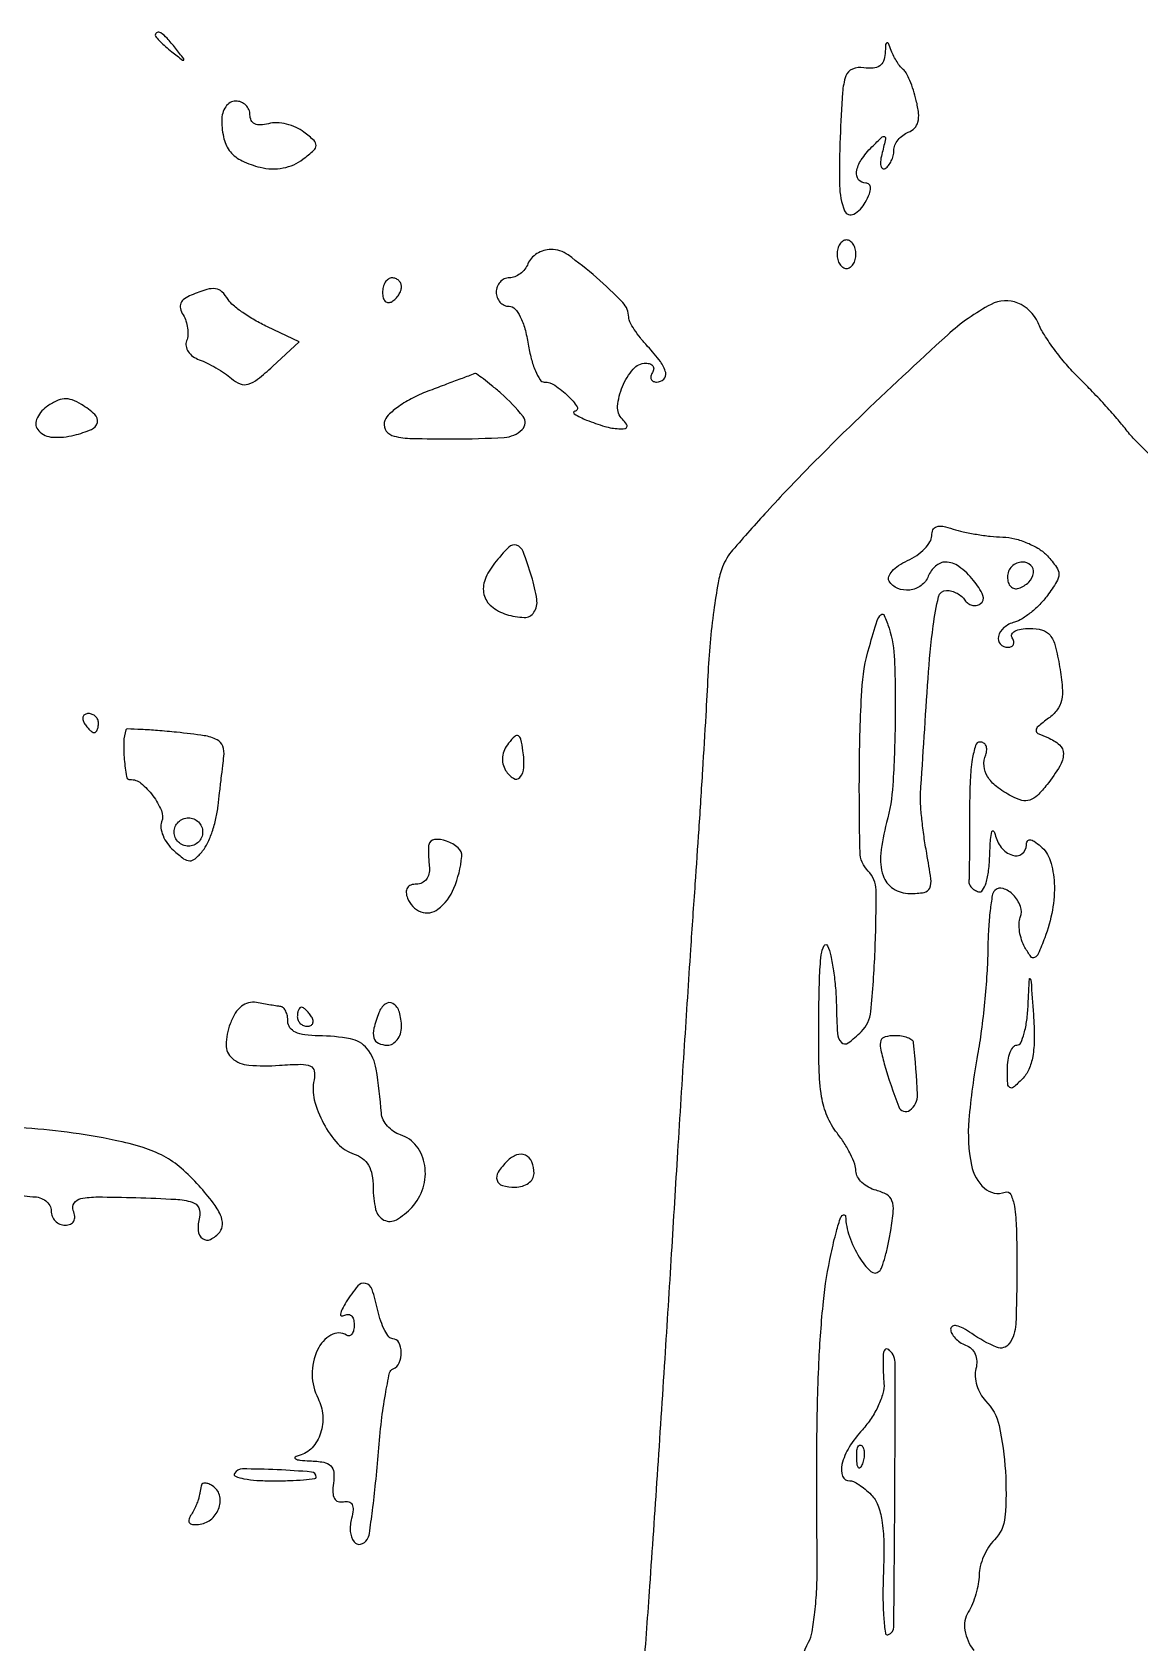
# Model space of a CAD drawing. Extents: x 0 to 5034, y 0 to 2560.
# Drawn here: x 1787 to 1904, y 575.9 to 745.9 of the extents above; entities that cross this region are included whole.
import ezdxf

# ---------------------------------------------------------------- set-up
doc = ezdxf.new("R2010")
doc.units = 0

msp = doc.modelspace()

# ---------------------------------------------------------------- linework, layer by layer
for points in [[(1800, 745.622445, 0.184603), (1800.08115, 745.410139, 0.013803), (1800.514062, 744.952641, 0.017649), (1801.079598, 744.425681, 0.012436), (1801.75, 743.872445, 0.001576), (1802.879507, 742.99236, 0.377591), (1803, 743, 0.377591), (1803.00764, 743.120493, 0.001576), (1802.127555, 744.25, 0.017685), (1801.23668, 745.306759, 0.065617), (1800.573889, 745.869516, 0.241985), (1800.193395, 745.90695, 0.307699)], [(1877.078947, 743.687142, -0.081171), (1876.911976, 742.886129, -0.154884), (1876.505222, 742.37777, -0.131833), (1875.826253, 742.147861, -0.051963), (1874.832104, 742.187142, 0.130507), (1873.623991, 742.046096, 0.220408), (1872.933961, 741.321762, 0.065792), (1872.58558, 739.565989, 0.005203), (1872.328213, 734.811422, 0.015878), (1872.267859, 729.74811, 0.087895), (1872.794029, 727.086521, 0.453261), (1873.760632, 726.734604, 0.14537), (1874.98501, 727.971992, 0.024783), (1875.415014, 728.881029, 0.092147), (1875.545581, 729.498113, 0.209767), (1875.400485, 729.8523, 0.194512), (1875.035184, 730, -0.228951), (1874.278201, 730.365799, -0.212588), (1874.062687, 731.20433, -0.105941), (1874.561797, 732.459538, -0.049167), (1875.680811, 733.821429, -0.005595), (1876.762959, 734.878215, -0.321699), (1877.023936, 734.914957, -0.342417), (1877.130079, 734.682518, -0.005961), (1876.77407, 733.24862, 0.029875), (1876.609949, 732.420056, 0.08077), (1876.625115, 731.822538, 0.211456), (1876.807928, 731.557225, 0.283299), (1877.093259, 731.557637, 0.08977), (1877.440423, 731.869971, 0.053221), (1877.733645, 732.345278, 0.051009), (1877.932744, 732.900189, 0.060714), (1878, 733.452028, -0.10148), (1878.113544, 734.005709, -0.066802), (1878.44784, 734.566014, -0.06333), (1878.941715, 735.047752, -0.070129), (1879.524563, 735.371052, 0.108323), (1880.187304, 735.807357, 0.132238), (1880.548387, 736.453147, 0.090606), (1880.610433, 737.389593, 0.031387), (1880.370591, 738.728041, 0.017915), (1880.059759, 739.825956, 0.021506), (1879.686901, 740.832612, 0.020808), (1879.306582, 741.641843, 0.117268), (1878.995972, 742, -0.070952), (1878.689201, 742.294252, -0.024966), (1878.336632, 742.79375, -0.024199), (1877.998666, 743.389079, -0.026059), (1877.728891, 744, 0.012355), (1877.422454, 744.748818, 0.424644), (1877.260565, 744.808741, 0.267409), (1877.13558, 744.625886, 0.008367)], [(1807.015313, 736.583333, 0.057797), (1807.251198, 734.672335, 0.114098), (1807.933877, 733.313256, 0.109507), (1809.166111, 732.357023, 0.05058), (1811.088313, 731.675501, 0.05209), (1812.297653, 731.510546, 0.054382), (1813.497048, 731.603299, 0.056007), (1814.616042, 731.946667, 0.062248), (1815.588313, 732.521529, 0.017272), (1816.736708, 733.47484, 0.203577), (1816.979473, 733.988174, 0.220714), (1816.768285, 734.495617, 0.020495), (1815.703524, 735.394227, 0.061247), (1814.871919, 735.890061, 0.046022), (1813.860915, 736.228835, 0.046915), (1812.833044, 736.371154, 0.075041), (1811.953524, 736.277595, -0.050563), (1811.107735, 736.145664, -0.126114), (1810.498742, 736.267342, -0.170128), (1810.133257, 736.632636, -0.11263), (1810, 737.216702, 0.102559), (1809.885303, 737.769992, 0.098706), (1809.559375, 738.24074, 0.097077), (1809.072535, 738.556158, 0.095625), (1808.5, 738.666667, 0.131624), (1807.914337, 738.509774, 0.107447), (1807.432533, 738.071997, 0.090672), (1807.118135, 737.401242, 0.066301)], [(1839.361626, 721.5, -0.074185), (1839.037471, 720.926569, -0.064359), (1838.545909, 720.440625, -0.06686), (1837.968559, 720.111903, -0.096313), (1837.393011, 720, 0.106859), (1836.86153, 719.885101, 0.099462), (1836.409197, 719.559375, 0.095925), (1836.105949, 719.07263, 0.091732), (1836, 718.5, 0.090307), (1836.104282, 717.927333, 0.095458), (1836.403081, 717.440625, 0.099704), (1836.84868, 717.11497, 0.108514), (1837.372192, 717, -0.211623), (1837.975853, 716.732525, -0.067755), (1838.54379, 715.904705, -0.049849), (1839.030895, 714.635274, -0.02706), (1839.384009, 713, 0.024305), (1839.706095, 711.467566, 0.036503), (1840.147006, 710.175, 0.04061), (1840.633063, 709.247909, 0.257137), (1841.083246, 709, -0.150493), (1842.181599, 708.661751, -0.040348), (1843.620675, 707.50245, -0.060718), (1844.545282, 706.383812, -0.56425), (1844.321429, 705.929715, 0.727198), (1844.252973, 705.634616, 0.039834), (1845.545881, 704.991435, 0.023758), (1847.480471, 704.319073, 0.059707), (1848.95, 704.070285, 0.038834), (1849.582166, 704.088746, 0.282983), (1849.811833, 704.266392, 0.258087), (1849.768072, 704.56762, 0.034009), (1849.328043, 705.071957, -0.221398), (1848.827237, 706.445494, -0.077831), (1849.341667, 708.534204, -0.07761), (1850.472162, 710.370895, -0.217899), (1851.809017, 710.992198, -0.081976), (1852.262819, 710.920069, -0.161705), (1852.551963, 710.703958, -0.183774), (1852.632843, 710.380226, -0.109157), (1852.5, 710, 0.082592), (1852.343488, 709.6179, 0.161196), (1852.3746, 709.29375, 0.182303), (1852.586039, 709.078288, 0.108972), (1852.940983, 709, 0.192328), (1853.705816, 709.305497, 0.270146), (1853.906375, 709.994983, 0.100766), (1853.349202, 711.161861, 0.025929), (1852, 712.769625, -0.01968), (1851.234332, 713.659218, -0.023479), (1850.5875, 714.556943, -0.023157), (1850.120604, 715.351778, -0.121798), (1850, 715.839529, 0.193563), (1849.375019, 717.393456, 0.022368), (1846.599465, 720.038222, 0.02382), (1843.587104, 722.419462, 0.156582), (1841.778777, 723, 0.07462), (1841.031759, 722.88789, 0.064458), (1840.309101, 722.559375, 0.066854), (1839.719104, 722.073506, 0.095783)], [(1872, 722.5, 0.064853), (1872.074694, 721.926543, 0.082425), (1872.29375, 721.440625, 0.098894), (1872.618646, 721.115568, 0.148195), (1873, 721, 0.148195), (1873.381354, 721.115568, 0.098894), (1873.70625, 721.440625, 0.082425), (1873.925306, 721.926543, 0.064853), (1874, 722.5, 0.064853), (1873.925306, 723.073457, 0.082425), (1873.70625, 723.559375, 0.098894), (1873.381354, 723.884432, 0.148195), (1873, 724, 0.148195), (1872.618646, 723.884432, 0.098894), (1872.29375, 723.559375, 0.082425), (1872.074694, 723.073457, 0.064853)], [(1824, 718.440983, 0.066118), (1824.073267, 717.889346, 0.138808), (1824.29375, 717.521475, 0.191142), (1824.620352, 717.392057, 0.139169), (1825, 717.5, 0.06081), (1825.382515, 717.806203, 0.051032), (1825.70625, 718.2129, 0.053229), (1825.926698, 718.653442, 0.089642), (1826, 719.059017, 0.105429), (1825.923444, 719.418051, 0.099231), (1825.70625, 719.723586, 0.096318), (1825.381732, 719.928382, 0.092995), (1825, 720, 0.153634), (1824.618621, 719.879982, 0.097988), (1824.29375, 719.542039, 0.080552), (1824.074545, 719.037096, 0.062283)], [(1803.786622, 718.179475, 0.060316), (1803.07365, 717.791573, 0.143136), (1802.703214, 717.32178, 0.157653), (1802.663365, 716.758464, 0.078024), (1802.944102, 716.090444, -0.059864), (1803.239584, 715.452886, -0.046023), (1803.40897, 714.703934, -0.047148), (1803.43584, 713.962304, -0.077252), (1803.303726, 713.349113, 0.13803), (1803.252109, 712.790139, 0.103019), (1803.487207, 712.214208, 0.088215), (1803.976164, 711.70879, 0.071052), (1804.646246, 711.35643, -0.029106), (1805.468043, 711.008551, -0.017085), (1806.409028, 710.503245, -0.017055), (1807.318415, 709.931737, -0.027725), (1808.044063, 709.379383, 0.081746), (1808.976342, 708.816831, 0.168096), (1809.817421, 708.777507, 0.097883), (1810.808565, 709.2954, 0.017758), (1812.387216, 710.658227), (1815.186305, 713.253689), (1811.843152, 714.833033, -0.020176), (1810.504687, 715.532713, -0.021088), (1809.247142, 716.328501, -0.021326), (1808.224022, 717.104688, -0.081561), (1807.70031, 717.706188, 0.061171), (1807.03745, 718.532961, 0.164576), (1806.3667, 718.854142, 0.106634), (1805.447588, 718.769235, 0.018304)], [(1829.008059, 708.117976, 0.027453), (1827.223528, 707.33789, 0.036674), (1825.708017, 706.4288, 0.041068), (1824.607128, 705.509561, 0.151834), (1824.184735, 704.720736, 0.21224), (1824.390755, 703.832935, 0.174546), (1825.212487, 703.295863, 0.052426), (1827.10427, 703.051374, 0.005942), (1831.426676, 703, 0.014714), (1836.861091, 703.159962, 0.177237), (1838.750204, 703.980317, 0.389168), (1838.844719, 705.367761, 0.045242), (1836.492394, 707.819665, 0.006662), (1835.513695, 708.647997, 0.010514), (1834.650194, 709.329341, 0.004795), (1833.908924, 709.87827, 0.263023), (1833.742394, 709.89724, -0.010262), (1833.556174, 709.822765, -0.000108), (1832.251696, 709.332193, -0.000345), (1830.747198, 708.767955, -0.000224)], [(1788.504295, 706.379482, 0.135908), (1787.459143, 705.058273, 0.302106), (1787.687828, 703.854072, 0.18704), (1789.174245, 703.178578, 0.075805), (1791.426784, 703.392268, 0.037048), (1793.2655, 704.001532, 0.240234), (1793.878798, 704.721978, 0.272903), (1793.617713, 705.568606, 0.045178), (1792.200549, 706.642682, 0.053649), (1791.230033, 707.112754, 0.104109), (1790.380273, 707.229372, 0.097473), (1789.518478, 706.995107, 0.042931)], [(1835.824296, 689.87493, 0.075098), (1834.822776, 688.141482, 0.151906), (1834.709735, 686.584721, 0.166264), (1835.49221, 685.332585, 0.09413), (1837.083433, 684.47352, 0.070213), (1838.963513, 684.156331, 0.25932), (1839.99349, 684.693231, 0.184756), (1840.293511, 686.051327, 0.037471), (1839.738317, 688.500982, 0.015717), (1838.84914, 691.103602, 0.221666), (1838.161837, 691.775241, 0.291433), (1837.333113, 691.581583, 0.025069)], [(1890, 688.416667, 0.077096), (1890.089234, 687.841384, 0.119977), (1890.348828, 687.414714, 0.144529), (1890.735738, 687.204183, 0.134046), (1891.1875, 687.229167, 0.113253), (1892.250696, 687.877068, 0.165501), (1892.742973, 688.846361, 0.244413), (1892.459866, 689.653027, 0.190724), (1891.583333, 690, 0.099038), (1890.979073, 689.879125, 0.097945), (1890.465104, 689.534896, 0.097945), (1890.120875, 689.020927, 0.099038)], [(1792.5, 673, 0.029505), (1792.768994, 672.617226, 0.035638), (1793.066025, 672.29375, 0.038439), (1793.34829, 672.065539, 0.151918), (1793.559017, 672, 0.210953), (1793.727648, 672.07446, 0.081139), (1793.870461, 672.29375, 0.061769), (1793.967655, 672.617151, 0.042167), (1794, 673, 0.105053), (1793.918938, 673.381556, 0.099167), (1793.688914, 673.70625, 0.09642), (1793.345238, 673.923877, 0.093332), (1792.940983, 674, 0.108972), (1792.586039, 673.921712, 0.182303), (1792.3746, 673.70625, 0.161196), (1792.343488, 673.3821, 0.082592)], [(1796.9, 672.27776, 0.08086), (1796.667589, 671.030374, 0.026447), (1796.723963, 669.154689, 0.018877), (1796.942182, 667.355208, 0.382372), (1797.335714, 667.035714, -0.186472), (1798.485859, 666.654308, -0.06045), (1799.743975, 665.333601, -0.060556), (1800.645522, 663.756874, -0.193579), (1800.664566, 662.568257, 0.12853), (1800.592615, 661.921239, 0.063242), (1800.816045, 661.117753, 0.056464), (1801.279117, 660.290567, 0.053069), (1801.924057, 659.568728, 0.022672), (1802.995328, 658.684161, 0.156564), (1803.631148, 658.463329, 0.191032), (1804.208247, 658.6765, 0.036696), (1804.996648, 659.495961, 0.064187), (1805.514964, 660.314433, 0.026276), (1806.008484, 661.536582, 0.025471), (1806.407224, 662.921576, 0.029681), (1806.638955, 664.271189, -0.000752), (1806.794753, 665.653898, -0.000606), (1806.966178, 667.139037, -0.000612), (1807.127794, 668.509857, -0.001576), (1807.248925, 669.5, 0.119685), (1807.127852, 670.56352, 0.189998), (1806.526456, 671.239453, 0.080935), (1805.176061, 671.667037, 0.011236), (1802.25, 672.02776, 0.005083), (1800.229996, 672.210098, 0.00829), (1798.512812, 672.318899, 0.002815), (1797.049644, 672.379019, 0.326031)], [(1837.307202, 670.881477, 0.065755), (1836.87, 670.180318, 0.080461), (1836.667446, 669.43586, 0.084204), (1836.714266, 668.692937, 0.080831), (1837.002829, 667.995422, 0.112279), (1837.816716, 667.168073, 0.370895), (1838.516035, 667.266875, 0.171982), (1838.926371, 668.295783, 0.046225), (1838.830803, 670.079152, 0.016701), (1838.610147, 671.296442, 0.221881), (1838.341584, 671.650154, 0.322514), (1837.972754, 671.598454, 0.029683)], [(1805, 661.5, -0.099038), (1804.885486, 660.927543, -0.097945), (1804.559375, 660.440625, -0.097945), (1804.072457, 660.114514, -0.099038), (1803.5, 660, -0.099038), (1802.927543, 660.114514, -0.097945), (1802.440625, 660.440625, -0.097945), (1802.114514, 660.927543, -0.099038), (1802, 661.5, -0.099038), (1802.114514, 662.072457, -0.097945), (1802.440625, 662.559375, -0.097945), (1802.927543, 662.885486, -0.099038), (1803.5, 663, -0.099038), (1804.072457, 662.885486, -0.097945), (1804.559375, 662.559375, -0.097945), (1804.885486, 662.072457, -0.099038)], [(1828.884846, 660.161516, 0.040284), (1828.851259, 659.796776, 0.00934), (1828.855809, 659.180258, 0.009582), (1828.888018, 658.468501, 0.009247), (1828.947704, 657.75, -0.084459), (1828.902155, 657.072643, -0.106058), (1828.630831, 656.506614, -0.115173), (1828.172367, 656.133479, -0.113942), (1827.594243, 656, 0.086044), (1826.999108, 655.896821, 0.166542), (1826.625921, 655.5991, 0.158596), (1826.502926, 655.122951, 0.076303), (1826.638374, 654.5, 0.211925), (1828.043909, 653.090748, 0.261919), (1829.851032, 653.351459, 0.132584), (1831.543586, 655.570719, 0.073244), (1832.365478, 658.904671, 0.243887), (1831.996239, 659.821247, 0.09097), (1830.760724, 660.541784, 0.108409), (1829.482748, 660.70958, 0.340577)], [(1891.552902, 635.410045, -0.017929), (1890.624677, 634.546103, -0.335332), (1890.25, 634.521114, -0.240928), (1890.034088, 634.900453, -0.011152), (1890, 636.428571, -0.037042), (1890.073056, 637.413343, -0.055756), (1890.29375, 638.244643, -0.073141), (1890.616887, 638.813074, -0.230944), (1891, 639, 0.293989), (1891.399243, 639.256954, 0.038807), (1891.760589, 640.248438, 0.034989), (1892.041684, 641.621277, 0.022133), (1892.184982, 643.25, -0.000962), (1892.31028, 646.006628, -0.758987), (1892.398279, 646.026768, -0.106811), (1892.491684, 645.707384, -0.000496), (1892.737884, 642.231474, -0.017394), (1892.827156, 639.677211, -0.043064), (1892.66655, 637.812637, -0.060221), (1892.251528, 636.43343, -0.093473)], [(1807.907533, 641.256794, 0.084483), (1807.470305, 639.040243, 0.227753), (1808.110479, 637.61314, 0.156742), (1809.884977, 636.883098, 0.037874), (1813.100802, 636.871407, -0.012385), (1815.38248, 636.97943, -0.105381), (1816.384098, 636.789449, -0.256741), (1816.791059, 636.27655, -0.097704), (1816.765876, 635.332916, 0.118313), (1816.795682, 633.213016, 0.061346), (1817.764024, 630.732072, 0.06181), (1819.287048, 628.590246, 0.131214), (1820.989033, 627.503481, -0.083727), (1821.892123, 627.039737, -0.102681), (1822.51952, 626.331136, -0.086382), (1822.882333, 625.330093, -0.043871), (1823, 623.991629, 0.057975), (1823.270617, 621.665545, 0.219143), (1824.15041, 620.53918, 0.255661), (1825.461504, 620.571141, 0.074085), (1827.099866, 621.876818, 0.113663), (1828.287805, 623.934053, 0.113667), (1828.456218, 626.303638, 0.124656), (1827.584227, 628.346466, 0.154203), (1825.900586, 629.531553, -0.071821), (1825.164435, 629.887814, -0.062813), (1824.520808, 630.451846, -0.065584), (1824.062694, 631.129042, -0.097327), (1823.872377, 631.817388, 0.020578), (1823.326128, 636.470746, 0.13158), (1822.367252, 638.6199, 0.178039), (1820.611638, 639.665347, 0.04503), (1817.25, 639.984687, -0.029305), (1815.791004, 640.077171, -0.078759), (1814.794219, 640.36282, -0.12706), (1814.214598, 640.840278, -0.158554), (1814, 641.5, 0.04767), (1813.944613, 642.079619, 0.063463), (1813.779687, 642.58185, 0.078959), (1813.536811, 642.935618, 0.179364), (1813.25, 643.076511, -0.012217), (1812.846161, 643.127705, -0.00306), (1812.190004, 643.231339, -0.003124), (1811.440866, 643.359175, -0.00314), (1810.694694, 643.496145, 0.107078), (1809.848641, 643.474548, 0.109934), (1809.096381, 643.10385, 0.08746), (1808.447943, 642.363745, 0.045451)], [(1815, 642, 0.105053), (1815.081062, 641.618444, 0.099167), (1815.311086, 641.29375, 0.09642), (1815.654762, 641.076123, 0.093332), (1816.059017, 641, 0.108972), (1816.413961, 641.078288, 0.182303), (1816.6254, 641.29375, 0.161196), (1816.656512, 641.6179, 0.082592), (1816.5, 642, 0.029505), (1816.231006, 642.382774, 0.035638), (1815.933975, 642.70625, 0.038439), (1815.65171, 642.934461, 0.151918), (1815.440983, 643, 0.210953), (1815.272352, 642.92554, 0.081139), (1815.129539, 642.70625, 0.061769), (1815.032345, 642.382849, 0.042167)], [(1823.604785, 642.412469, 0.029218), (1823.084776, 640.777787, 0.12721), (1823.088296, 639.770045, 0.224047), (1823.560474, 639.206455, 0.108576), (1824.5, 639, 0.128528), (1825.07204, 639.149516, 0.100726), (1825.559375, 639.570164, 0.089148), (1825.887055, 640.199409, 0.075715), (1826, 640.940983, 0.072024), (1825.774815, 642.496145, 0.185148), (1825.095272, 643.38312, 0.314863), (1824.283056, 643.335003, 0.13459)], [(1876.990659, 637.032571, 0.022562), (1878.522054, 632.478894, 0.49036), (1879.693446, 632.130036, 0.25288), (1880.493375, 633.773159, 0.016398), (1880.081242, 639.25, 0.214179), (1879.912664, 639.537792, 0.065601), (1879.45687, 639.779688, 0.052462), (1878.814797, 639.945053, 0.036827), (1878.069806, 640, 0.062191), (1877.072712, 639.875498, 0.248312), (1876.630842, 639.475885, 0.140384), (1876.576257, 638.695697, 0.017553)], [(1837.160081, 626.760081, 0.051522), (1836.212687, 625.594364, 0.22228), (1836.089537, 624.733207, 0.258726), (1836.664886, 624.176378, 0.065768), (1838, 624, 0.070352), (1838.764357, 624.108083, 0.086062), (1839.4125, 624.423289, 0.100183), (1839.845833, 624.891481, 0.137622), (1840, 625.440983, 0.095126), (1839.764191, 626.669225, 0.191439), (1839.096977, 627.374515, 0.202548), (1838.159159, 627.407488, 0.105604)], [(1820.166722, 611.895357, 0.020137), (1819.727132, 611.123984, 0.078234), (1819.553883, 610.603903, 0.36906), (1819.662327, 610.423685, 0.222456), (1819.926175, 610.454374, -0.130668), (1820.33658, 610.578504, -0.192428), (1820.686626, 610.452168, -0.144408), (1820.92174, 610.074974, -0.067743), (1821, 609.5, -0.048679), (1820.942881, 608.914696, -0.105957), (1820.765662, 608.502092, -0.182742), (1820.503945, 608.325913, -0.198696), (1820.202254, 608.375, 0.277879), (1818.538206, 608.394126, 0.154977), (1817.136351, 606.836149, 0.107114), (1816.573198, 604.21686, 0.119584), (1817.185257, 601.712227, -0.10225), (1817.689431, 599.917912, -0.097214), (1817.45545, 598.035863, -0.105687), (1816.561425, 596.503336, -0.144677), (1815.203012, 595.680277, 0.078219), (1814.787415, 595.497911, 0.579755), (1814.795887, 595.327353, 0.094036), (1815.280121, 595.186616, 0.013528), (1816.312858, 595.116001, -0.031143), (1817.782477, 594.963376, -0.14912), (1818.52834, 594.592157, -0.186135), (1818.848761, 593.920054, -0.053795), (1818.812858, 592.75, 0.039666), (1818.755458, 591.77613, 0.120031), (1818.924607, 591.13858, 0.192581), (1819.306822, 590.821813, 0.130938), (1819.877769, 590.79259, -0.109552), (1820.448957, 590.787461, -0.227308), (1820.789091, 590.515636, -0.139732), (1820.887301, 589.949882, -0.037515), (1820.721649, 589.043586, 0.082009), (1820.593145, 587.652665, 0.142197), (1820.992331, 586.572608, 0.29366), (1821.679497, 586.311592, 0.205047), (1822.378042, 586.802668, 0.10283), (1822.607291, 587.433369, 0.0041), (1822.939371, 589.869204, 0.007075), (1823.269916, 592.778127, 0.004931), (1823.56402, 596.06898, -0.009443), (1823.884584, 599.324343, -0.01458), (1824.29644, 602.121304, -0.008861), (1824.741316, 604.396694, -0.255096), (1825.11688, 604.833333, 0.206093), (1825.758679, 605.452449, 0.102534), (1825.97899, 606.58253, 0.116913), (1825.722959, 607.608362, 0.280379), (1825.079455, 608, -0.230346), (1824.68121, 608.193748, -0.04518), (1824.235766, 608.88125, -0.039605), (1823.819532, 609.850988, -0.027524), (1823.5, 611, 0.026177), (1822.893674, 613.203279, 0.252014), (1822.210308, 613.847813, 0.293988), (1821.381242, 613.582746, 0.032822)], [(1876.889309, 606.416667, 0.028255), (1876.857747, 605.921667, 0.007191), (1876.86354, 605.116965, 0.007307), (1876.89686, 604.196781, 0.007341), (1876.957024, 603.279384, -0.090651), (1876.852022, 602.239549, -0.03914), (1876.360122, 600.931457, -0.03706), (1875.603002, 599.584275, -0.040415), (1874.674491, 598.404754, 0.050004), (1873.285527, 596.56908, 0.076866), (1872.52132, 594.732901, 0.150368), (1872.593165, 593.485692, 0.337492), (1873.348387, 593.00822, -0.137968), (1873.723976, 592.937152, -0.029069), (1874.309439, 592.602457, -0.028397), (1874.964659, 592.120466, -0.023601), (1875.60472, 591.538138, -0.105372), (1876.315366, 590.442567, -0.052846), (1876.741325, 588.840476, -0.035409), (1876.932151, 586.559993, -0.012233), (1876.893214, 583.252423, 0.010087), (1876.851891, 580.680293, 0.017771), (1876.93612, 578.556962, 0.013068), (1877.102012, 576.925272, 0.474255), (1877.383033, 576.75, 0.318383), (1877.994826, 577.595635, 0.000995), (1878.104341, 591.554991, 0.00131), (1878.148954, 605.348571, 0.199072), (1877.558824, 606.77451, 0.110552), (1877.337393, 606.914942, 0.212053), (1877.131639, 606.899908, 0.170331), (1876.972651, 606.726667, 0.071352)], [(1874.683114, 594.8125, -0.054073), (1874.461564, 594.395823, -0.470617), (1874.279315, 594.37858, -0.168741), (1874.137993, 594.670344, -0.018894), (1874.078947, 595.416667, -0.028489), (1874.089945, 596.112848, -0.077125), (1874.200665, 596.592839, -0.208169), (1874.385309, 596.77538, -0.296942), (1874.604167, 596.729167, -0.126455), (1874.797407, 596.402231, -0.060344), (1874.876576, 595.916927, -0.05415), (1874.839148, 595.359369, -0.051402)], [(1808.366229, 593.783555, 0.473156), (1808.470116, 593.480567, 0.04168), (1809.36343, 593.230169, 0.031289), (1810.725672, 593.055648, 0.016217), (1812.440983, 593, 0.008125), (1814.189019, 593.028408, 0.01348), (1815.660789, 593.116021, 0.007086), (1816.859174, 593.236974, 0.380987), (1817, 593.394965, 0.389914), (1816.502961, 593.935434, 0.009674), (1812.860137, 594.170082, 0.010601), (1809.217455, 594.256708, 0.260621)], [(1804.875, 592.559017, 0.003419), (1804.817158, 592.291773, 0.001585), (1804.745502, 591.943899, 0.00157), (1804.672535, 591.577992, 0.002187), (1804.609687, 591.25, -0.045462), (1804.505713, 590.882627, -0.016134), (1804.293378, 590.378912, -0.015859), (1804.023301, 589.837769, -0.018005), (1803.729924, 589.337785, 0.088381), (1803.534451, 588.862704, 0.270451), (1803.638043, 588.543958, 0.177984), (1804.031, 588.388814, 0.042274), (1804.745237, 588.432261, 0.147371), (1805.975337, 589.008198, 0.132317), (1806.745487, 590.190995, 0.146954), (1806.774748, 591.506405, 0.189118), (1806.055368, 592.46578, 0.042321), (1805.641857, 592.675301, 0.07654), (1805.273296, 592.762223, 0.121251), (1805.007715, 592.718683, 0.241271)]]:
    msp.add_lwpolyline(points, format="xyb", close=True)
for points in [[(1905.064853, 701.317166, -0.011604), (1903.557743, 702.792996, -0.027963), (1902.532589, 703.969491, 0.013458), (1901.561374, 705.1516, 0.006222), (1900.238909, 706.637913, 0.006158), (1898.809438, 708.166548, 0.008512), (1897.487066, 709.5, -0.022621), (1896.22183, 710.849956, -0.017506), (1894.965632, 712.426562, -0.017821), (1893.895397, 713.983816, -0.040077), (1893.225916, 715.25, 0.195826), (1891.102845, 717.340945, 0.223329), (1888.274818, 717.203875, 0.062496), (1883.663159, 713.962084, 0.00702), (1874.287324, 705.199961, 0.006862), (1869.142303, 700.116926, 0.009128), (1864.615685, 695.349363, 0.006841), (1860.974638, 691.260607, 0.08658), (1859.916566, 689.5, 0.047492), (1859.442887, 687.811421, 0.010913), (1858.980274, 684.884375, 0.011183), (1858.594795, 681.474209, 0.010703), (1858.355433, 678, -0.002578), (1858.134872, 673.805716, -0.001015), (1857.789596, 668.03125, -0.001004), (1857.391195, 661.791269, -0.001255), (1856.995167, 656, 0.001274), (1856.52354, 649.099185, 0.000423), (1855.866132, 638.975, 0.000421), (1855.156427, 627.752803, 0.000478), (1854.495817, 617, -0.000926), (1853.802942, 605.884483, -0.000679), (1852.994753, 593.55625, -0.000686), (1852.197767, 581.886829, -0.001523), (1851.551363, 573, 0.010202)], [(1868.097367, 572.839225, -0.10815), (1868.983787, 575.969706, 0.079409), (1869.362098, 577.063782, 0.015543), (1869.660625, 579.132099, 0.016139), (1869.857605, 581.589616, 0.014337), (1869.906426, 584.153965, -0.00353), (1869.874059, 596.717097, -0.010049), (1870.089099, 605.464071, -0.014238), (1870.563979, 611.944266, -0.02871), (1871.374843, 617, -0.00872), (1871.933152, 619.34352, -0.029601), (1872.413007, 620.838957, -0.238113), (1872.694974, 621.093124, -0.482624), (1872.90203, 620.94113, 0.07456), (1873.306001, 618.807407, 0.053396), (1874.347734, 616.609747, 0.066236), (1875.560614, 615.114838, 0.405891), (1876.461003, 615.12767, 0.113459), (1876.73705, 615.568514, 0.014244), (1877.077538, 616.650001, 0.016156), (1877.408433, 617.977888, 0.012759), (1877.682854, 619.433083, 0.018504), (1877.939367, 621.493288, 0.109382), (1877.798207, 622.564419, 0.176098), (1877.251791, 623.216384, 0.067313), (1876.14009, 623.673617, -0.060714), (1875.321827, 623.997653, -0.065585), (1874.628651, 624.502336, -0.073919), (1874.159689, 625.102953, -0.129556), (1874, 625.708902, 0.089018), (1873.867654, 626.44638, 0.02668), (1873.4125, 627.497958, 0.025822), (1872.765471, 628.645342, 0.02536), (1872, 629.727129, -0.067643), (1870.960316, 631.495757, -0.059808), (1870.375664, 633.553069, -0.034133), (1870.106529, 636.56327, -0.00706), (1870.070285, 641.884859, -0.005782), (1870.148192, 646.012144, -0.022766), (1870.341161, 648.547583, -0.089298), (1870.639376, 649.512966, -0.633237), (1871, 649.5, -0.048667), (1871.336058, 648.445812, -0.015919), (1871.627618, 646.839062, -0.015692), (1871.839666, 645.023838, -0.017094), (1871.929715, 643.25, 0.01162), (1872.049408, 640.242339, 0.174103), (1872.459277, 639.293515, 0.379404), (1873.17032, 639.227175, 0.038313), (1874.571429, 640.428571, 0.174169), (1875.573056, 642.553291, 0.013401), (1876.014186, 648.95101, 0.012672), (1876.121654, 655.385684, 0.196667), (1875.2846, 657.382066, -0.193371), (1874.428258, 659.388625, -0.006742), (1874.360385, 668.025372, -0.012105), (1874.61028, 676.39868, -0.058332), (1875.417972, 681.087753, -0.004292), (1876.254457, 683.833733, -0.129876), (1876.63553, 684.43808, -0.51857), (1876.992361, 684.363188, -0.024955), (1877.493385, 683.020842, -0.068638), (1878.071933, 679.655919, -0.011418), (1878.140214, 673.07439, -0.012441), (1877.893017, 666.457503, -0.050986), (1877.237673, 662.5, 0.039411), (1876.620236, 659.240494, 0.106736), (1876.863772, 656.912634, 0.170365), (1877.926463, 655.52741, 0.145747), (1879.697359, 655, 0.041297), (1881.206703, 655.124875, 0.257851), (1881.792899, 655.589102, 0.135552), (1881.916164, 656.555803, 0.009717), (1881.47566, 659.25, -0.009857), (1881.186147, 661.023831, -0.009351), (1880.961053, 662.839062, -0.009342), (1880.822054, 664.451563, -0.032238), (1880.819064, 665.5, -0.001767), (1881.616243, 677.721153, -0.014536), (1882.160609, 683.272787, -0.026423), (1882.716272, 686.332503, -0.347649), (1883.560262, 687, -0.067878), (1884.112416, 686.924694, -0.052396), (1884.678224, 686.701458, -0.053436), (1885.172264, 686.372628, -0.080974), (1885.510081, 685.983688, 0.096999), (1885.825779, 685.642743, 0.097442), (1886.246276, 685.446747, 0.09841), (1886.706144, 685.425713, 0.101116), (1887.134241, 685.582966, 0.374853), (1887.411351, 686.478983, 0.069506), (1886.422967, 688.069106, 0.059787), (1884.873586, 689.531259, 0.160613), (1883.452001, 690, 0.106724), (1882.935734, 689.888534, 0.066534), (1882.408563, 689.559375, 0.062181), (1881.950843, 689.073493, 0.066335), (1881.638374, 688.5, -0.145818), (1880.884666, 687.5208, -0.126639), (1879.674961, 687.047053, -0.129868), (1878.410495, 687.221329, -0.156758), (1877.502629, 687.995747, -0.237156), (1877.461357, 688.464256, -0.088752), (1877.818938, 689.041143, -0.063271), (1878.509297, 689.637532, -0.03967), (1879.443612, 690.156262, 0.043707), (1880.421656, 690.70963, 0.048942), (1881.249061, 691.406613, 0.055123), (1881.818031, 692.135488, 0.139054), (1882, 692.777146, -0.10667), (1882.135558, 693.405322, -0.213193), (1882.508143, 693.735831, -0.126493), (1883.174662, 693.771777, -0.03065), (1884.25, 693.486805, 0.026745), (1885.325601, 693.192763, 0.013143), (1886.720312, 692.928734, 0.013), (1888.187025, 692.729801, 0.018447), (1889.5, 692.635207, -0.051981), (1890.774296, 692.457059, -0.03879), (1892.122014, 692.009976, -0.039626), (1893.339299, 691.380783, -0.068695), (1894.21324, 690.654408, -0.027541), (1895.179489, 689.471933, -0.158825), (1895.42648, 688.713989, -0.140133), (1895.195363, 687.905545, -0.019824), (1894.21324, 686.459291, -0.034216), (1893.428689, 685.536476, -0.029669), (1892.489202, 684.681261, -0.030806), (1891.54216, 684.008636, -0.072687), (1890.75, 683.663535, 0.108911), (1889.633986, 683.078693, 0.155563), (1889.041947, 682.139558, 0.257747), (1889.243541, 681.3523, 0.206773), (1890.059017, 681, 0.108972), (1890.413961, 681.078288, 0.182303), (1890.6254, 681.29375, 0.161196), (1890.656512, 681.6179, 0.082592), (1890.5, 682, -0.245621), (1890.472401, 682.383366, -0.168082), (1890.773629, 682.711357, -0.086485), (1891.430711, 682.930796, -0.037461), (1892.353085, 683, -0.067831), (1893.684017, 682.818607, -0.161283), (1894.503573, 682.26901, -0.103966), (1895.045247, 681.156403, -0.019631), (1895.511351, 678.932815, -0.020029), (1895.789115, 676.762911, -0.074676), (1895.704317, 675.392815, -0.109122), (1895.24785, 674.392958, -0.072762), (1894.349249, 673.504235, 0.011812), (1893.229189, 672.638131, 0.213229), (1893.029214, 672.243263, 0.299581), (1893.224084, 671.913347, 0.021328), (1894.25, 671.464431, -0.090469), (1895.482738, 670.708173, -0.216412), (1895.904624, 669.747574, -0.134627), (1895.529336, 668.442795, -0.02971), (1894.188488, 666.512494, -0.030858), (1893.16751, 665.367522, -0.115705), (1892.352148, 664.867058, -0.145974), (1891.509368, 664.841585, -0.060228), (1890.438488, 665.269302, -0.038315), (1888.837501, 666.311137, -0.090115), (1887.882122, 667.362591, -0.12215), (1887.52252, 668.467226, -0.109947), (1887.699509, 669.659316, 0.074003), (1887.8134, 670.171821, 0.122374), (1887.737674, 670.606174, 0.152458), (1887.486805, 670.892942, 0.138241), (1887.106989, 671, 0.331083), (1886.625676, 670.642054, 0.033777), (1886.289535, 669.169135, 0.027854), (1886.067855, 666.984997, 0.011365), (1886, 664, -0.000996), (1885.994552, 661.265393, -0.001431), (1885.977969, 658.843281, -0.000755), (1885.954954, 656.791715, -0.022592), (1885.925, 656.275, 0.136666), (1885.976726, 655.971058, 0.076449), (1886.187813, 655.657708, 0.06671), (1886.519541, 655.382717, 0.059365), (1886.925, 655.191667, 0.337599), (1887.370583, 655.344, 0.073745), (1887.741409, 656.125619, 0.045766), (1888.010209, 657.42301, 0.020355), (1888.136182, 659.166667, -0.009692), (1888.214926, 660.715437, -0.04921), (1888.359663, 661.566146, -0.597094), (1888.531226, 661.605841, -0.133619), (1888.705733, 661.25, 0.121985), (1889.341584, 659.87464, 0.142247), (1890.515836, 659.049771, 0.244071), (1891.530766, 659.202128, 0.24022), (1892, 660.122445, -0.122183), (1892.101643, 660.532179, -0.300026), (1892.361364, 660.674576, -0.128583), (1892.808783, 660.51771, -0.024942), (1893.5, 660, -0.143984), (1894.520818, 658.482183, -0.065526), (1894.941597, 656.105124, -0.056066), (1894.748514, 653.256478, -0.045941), (1893.929682, 650.3151, -0.010135), (1893.259477, 648.654485, -0.181395), (1892.868541, 648.24543, -0.361424), (1892.466526, 648.345719, -0.030628), (1891.846, 649.310739, -0.048029), (1891.496995, 650.104527, -0.041394), (1891.284308, 650.990879, -0.043434), (1891.228645, 651.83369, -0.086601), (1891.356878, 652.487626, 0.180989), (1891.36655, 653.651955, 0.103026), (1890.614836, 654.864058, 0.124168), (1889.548482, 655.537483, 0.282581), (1888.657991, 655.324657, 0.157063), (1888.395311, 654.812389, 0.011412), (1888.17184, 653.219847, 0.015075), (1888.002872, 651.270024, 0.010805), (1887.926997, 649.083333, -0.013205), (1887.826822, 646.547424, -0.007779), (1887.580065, 643.524479, -0.007779), (1887.239305, 640.509977, -0.013177), (1886.848469, 638, 0.024012), (1885.926672, 631.100165, 0.070621), (1886.19517, 626.328745, 0.160002), (1887.563507, 623.908314, 0.279515), (1889.75, 623.47912, -0.389171), (1890.345601, 623.233609, -0.070804), (1890.726623, 621.98494, -0.031884), (1890.943461, 619.609991, -0.006826), (1891, 615.468615, -0.010387), (1890.876567, 609.527567, -0.14175), (1890.196757, 607.497748, -0.354529), (1888.854919, 607.105211, -0.053602), (1886.222506, 608.556704, 0.027262), (1885.322261, 609.116735, 0.073679), (1884.618314, 609.377612, 0.167529), (1884.185926, 609.323645, 0.286107), (1884, 609.025319, 0.124011), (1884.116145, 608.564236, 0.064355), (1884.464292, 608.078691, 0.057891), (1884.97611, 607.643596, 0.05568), (1885.580568, 607.330709, -0.096671), (1886.188034, 606.950578, -0.101863), (1886.594599, 606.376093, -0.09484), (1886.759284, 605.652347, -0.072728), (1886.669588, 604.844503, 0.082033), (1886.592887, 604.013868, 0.055031), (1886.765448, 603.073959, 0.053998), (1887.145752, 602.172984, 0.069635), (1887.686181, 601.456677, -0.144506), (1889.111158, 598.83815, -0.036961), (1889.779449, 594.00699, -0.035918), (1889.739727, 589.185301, -0.178189), (1888.621403, 586.76426, 0.054672), (1888.000651, 585.990579, 0.038657), (1887.476287, 585.006676, 0.039128), (1887.117956, 583.974559, 0.064073), (1887, 583.05786, -0.044015), (1886.917927, 582.127329, -0.026778), (1886.666604, 581.051478, -0.026718), (1886.299929, 580.003097, -0.042117), (1885.865033, 579.155492, 0.186764), (1885.495382, 577.222722, 0.118852), (1886.434226, 575.102736, 0.142928)], [(1784.805543, 623.680732, 0.147574), (1787.061718, 623, -0.075826), (1787.802256, 622.887047, -0.089207), (1788.43063, 622.559375, -0.100731), (1788.850696, 622.072041, -0.128352), (1789, 621.5, 0.096899), (1789.112001, 620.927495, 0.097416), (1789.431406, 620.440625, 0.098432), (1789.908181, 620.114629, 0.10122), (1790.468615, 620, 0.093693), (1791.038188, 620.107675, 0.173411), (1791.388696, 620.413294, 0.152301), (1791.492589, 620.905504, 0.068142), (1791.339915, 621.556579, -0.24703), (1791.431092, 622.325964, -0.194265), (1792.14166, 622.796322, -0.051579), (1793.928262, 622.97181, -0.006009), (1797.94771, 622.902773, -0.005974), (1802.171285, 622.728925, -0.06099), (1803.893462, 622.42458, -0.212611), (1804.581803, 621.826043, -0.174712), (1804.67029, 620.847191, 0.078392), (1804.528483, 619.424001, 0.223518), (1804.991268, 618.57072, 0.281526), (1805.835958, 618.49859, 0.103975), (1806.811433, 619.27279, 0.175542), (1807.097514, 620.068394, 0.105259), (1806.883649, 621.061511, 0.058923), (1806.104823, 622.362078, 0.017479), (1804.622645, 624.149797, 0.032896), (1802.739427, 626.00478, 0.054114), (1800.90094, 627.27326, 0.049639), (1798.721284, 628.186171, 0.023191), (1795.752808, 628.947517, 0.018167), (1790.68632, 629.808668, 0.020048), (1785.734438, 630.265226, 0.017533)], [(1905.392489, 584.5, 0.00034), (1906.078709, 594.932089, 0.000254), (1906.822209, 606.44375, 0.000256), (1907.512122, 617.297806, 0.000583)], [(1557.115, 263.193366, 0.000016), (1618.338811, 262.493314, 0.000014), (1679.769463, 261.794626, 0.006046)]]:
    msp.add_lwpolyline(points, format="xyb")

doc.saveas('drawing.dxf')
